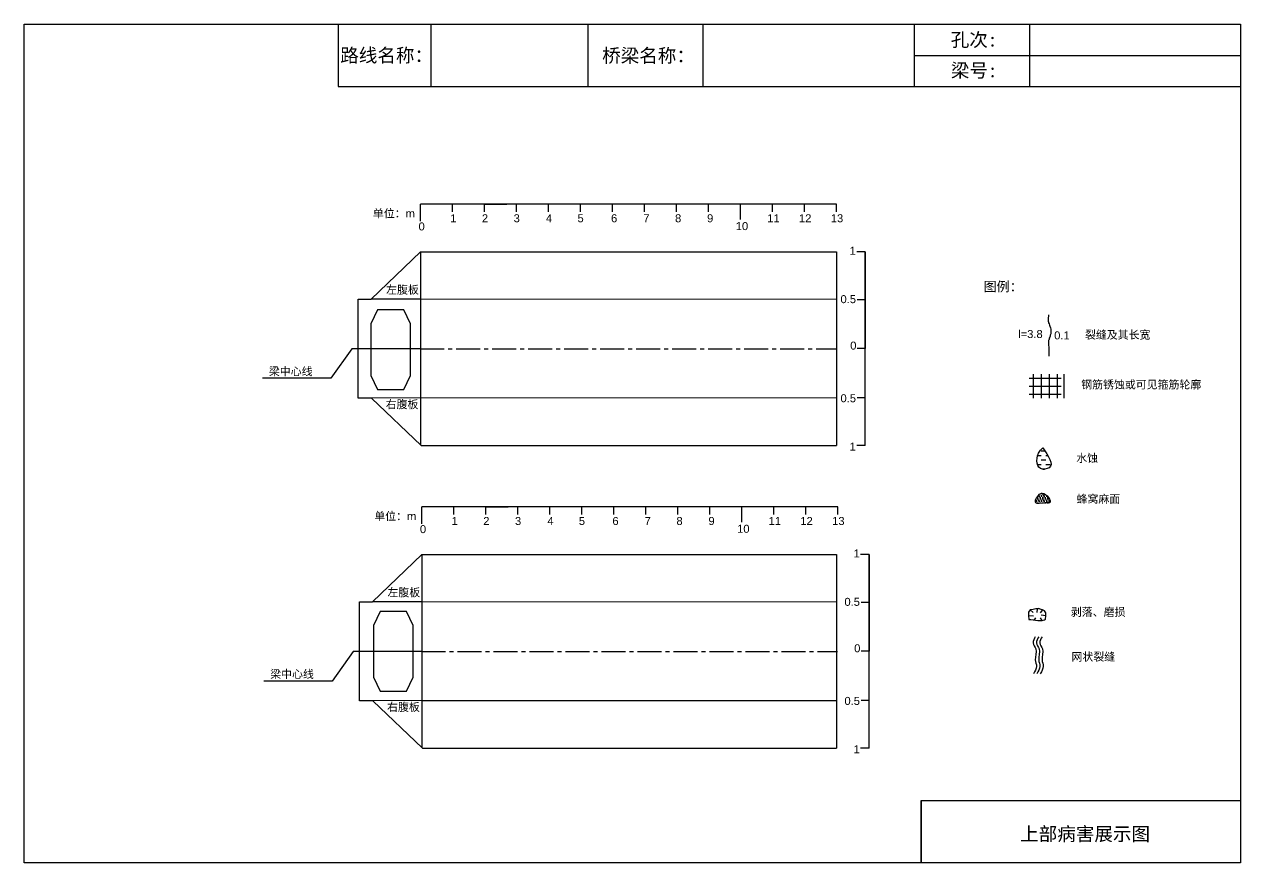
# Model space of a CAD drawing. Header units: millimetres. Extents: x 3406 to 3541, y 1418 to 1444.
# Drawn here: x 3502.56 to 3540.56, y 1418.01 to 1444.21 of the extents above; entities that cross this region are included whole.
import ezdxf

# ---------------------------------------------------------------- set-up
doc = ezdxf.new("R2010")
doc.units = ezdxf.units.MM
doc.linetypes.add('CENTER2', pattern=[1.125, 0.75, -0.125, 0.125, -0.125])
doc.linetypes.add('DASHED', pattern=[0.75, 0.5, -0.25])
for name, color, linetype in [('加固措施', 7, 'Continuous'), ('图层1', 7, 'Continuous'), ('病害', 5, 'Continuous')]:
    doc.layers.add(name, color=color, linetype=linetype)
doc.styles.get("Standard").update_dxf_attribs({"font": 'arial.ttf'})
doc.styles.add('汉字', font='')
doc.styles.get('汉字').set_extended_font_data('SimSun')

# ---------------------------------------------------------------- blocks, each defined once
blk = doc.blocks.new('adfsd')
at = {"lineweight": -2, "ltscale": 0.5}
for p, q in [((1140.876, -3083.768), (1140.94, -3083.769)), ((1140.897, -3083.694), (1140.936, -3083.729)), ((1140.948, -3083.824), (1140.969, -3083.796)), ((1140.983, -3083.682), (1140.981, -3083.729)), ((1141.053, -3083.694), (1141.022, -3083.735)), ((1141.045, -3083.83), (1141.028, -3083.796)), ((1141.094, -3083.772), (1141.036, -3083.763))]:
    blk.add_line(p, q, dxfattribs=at)
blk.add_lwpolyline([(1141, -3083.682), (1140.967, -3083.682), (1140.934, -3083.69), (1140.897, -3083.694), (1140.876, -3083.727), (1140.876, -3083.768), (1140.88, -3083.818), (1140.905, -3083.818), (1140.991, -3083.83), (1141.045, -3083.83), (1141.078, -3083.822), (1141.09, -3083.814), (1141.094, -3083.772), (1141.094, -3083.735), (1141.078, -3083.707), (1141.053, -3083.694), (1141.033, -3083.69), (1141, -3083.678)], dxfattribs=at)

msp = doc.modelspace()

# ---------------------------------------------------------------- hatches: boundary and pattern name
at = {"layer": '加固措施', "lineweight": -2}
h = msp.add_hatch(dxfattribs=at)
h.set_pattern_fill('DASH', color=256, scale=0.045)
h.set_pattern_definition([(0, (3262.43055, 1412.73945), (0.142875, 0.142875), [0.142875, -0.142875])])
edge = h.paths.add_edge_path()
edge.add_spline(control_points=[(3534.378, 1430.977), (3534.343, 1430.945), (3534.176, 1430.797), (3534.131, 1430.26), (3534.801, 1430.355), (3534.553, 1430.719), (3534.378, 1430.977)], knot_values=[0, 0, 0, 0, 3.237042, 15.187225, 21.182779, 35.601669, 35.601669, 35.601669, 35.601669], degree=3, periodic=0)
h = msp.add_hatch(dxfattribs=at)
h.set_pattern_fill('DOTS', scale=0.05)
h.set_pattern_definition([(0, (3232.156616, 1406.28697), (0.0396875, 0.079375), [0, -0.079375])])
edge = h.paths.add_edge_path()
edge.add_spline(control_points=[(3534.331, 1429.564), (3534.257, 1429.513), (3534.151, 1429.441), (3534.139, 1429.172), (3534.389, 1429.295), (3534.728, 1429.198), (3534.476, 1429.57), (3534.339, 1429.565), (3534.331, 1429.564)], knot_values=[0, 0, 0, 0, 5.205471, 7.397577, 12.944796, 16.169923, 23.88441, 24.400432, 24.400432, 24.400432, 24.400432], degree=3, periodic=0)
at = {"layer": '病害', "lineweight": -2}
h = msp.add_hatch(dxfattribs=at)
h.set_pattern_fill('DOTS', color=4, scale=0.05, style=0)
h.set_pattern_definition([(0, (3024.70527, 1376.71647), (0.0396875, 0.079375), [0, -0.079375])])
edge = h.paths.add_edge_path()
edge.add_spline(control_points=[(3534.331, 1429.564), (3534.257, 1429.513), (3534.151, 1429.441), (3534.139, 1429.172), (3534.389, 1429.295), (3534.728, 1429.198), (3534.476, 1429.57), (3534.339, 1429.565), (3534.331, 1429.564)], knot_values=[0, 0, 0, 0, 1.041094, 1.479515, 2.588959, 3.233985, 4.776882, 4.880086, 4.880086, 4.880086, 4.880086], degree=3, periodic=0)

# ---------------------------------------------------------------- linework, layer by layer
at = {"color": 0, "linetype": 'ByBlock'}
for p, q in [((3502.556, 1444.213), (3540.556, 1444.213)), ((3502.556, 1418.013), (3502.556, 1444.213)), ((3512.358, 1444.213), (3512.358, 1442.265)), ((3520.157, 1444.213), (3520.157, 1442.265)), ((3530.356, 1444.213), (3530.356, 1442.265)), ((3533.958, 1444.209), (3533.958, 1442.261)), ((3540.556, 1444.213), (3540.556, 1418.013)), ((3512.358, 1442.265), (3540.556, 1442.265)), ((3527.932, 1437.104), (3527.932, 1431.048)), ((3528.823, 1431.05), (3528.823, 1437.102)), ((3527.932, 1427.644), (3527.932, 1421.588)), ((3528.945, 1421.591), (3528.945, 1427.642)), ((3530.571, 1418.013), (3530.571, 1419.961)), ((3530.571, 1419.961), (3540.556, 1419.961)), ((3540.556, 1418.013), (3502.556, 1418.013))]:
    msp.add_line(p, q, dxfattribs=at)
at = {"color": 0}
for p, q in [((3527.932, 1438.595), (3514.932, 1438.595)), ((3514.932, 1438.066), (3514.932, 1438.595)), ((3515.932, 1438.354), (3515.932, 1438.595)), ((3516.932, 1438.595), (3517.632, 1438.595)), ((3516.932, 1438.354), (3516.932, 1438.595)), ((3517.932, 1438.354), (3517.932, 1438.595)), ((3518.932, 1438.354), (3518.932, 1438.595)), ((3519.932, 1438.354), (3519.932, 1438.595)), ((3520.932, 1438.354), (3520.932, 1438.595)), ((3521.932, 1438.354), (3521.932, 1438.595)), ((3522.932, 1438.354), (3522.932, 1438.595)), ((3523.932, 1438.354), (3523.932, 1438.595)), ((3524.932, 1438.112), (3524.932, 1438.595)), ((3525.932, 1438.354), (3525.932, 1438.595)), ((3526.932, 1438.354), (3526.932, 1438.595)), ((3527.932, 1438.354), (3527.932, 1438.595)), ((3514.934, 1437.104), (3513.392, 1435.623)), ((3514.934, 1437.104), (3527.932, 1437.104)), ((3514.934, 1437.104), (3514.934, 1431.068)), ((3528.823, 1437.102), (3528.56, 1437.102)), ((3528.823, 1437.102), (3528.823, 1435.36)), ((3527.932, 1435.616), (3514.936, 1435.623)), ((3528.823, 1435.608), (3528.573, 1435.608)), ((3528.823, 1435.36), (3528.823, 1434.08)), ((3512.789, 1434.076), (3512.128, 1433.15)), ((3528.823, 1434.08), (3528.573, 1434.08)), ((3528.823, 1432.792), (3528.823, 1434.072)), ((3512.128, 1433.15), (3509.996, 1433.15)), ((3528.823, 1431.05), (3528.823, 1432.792)), ((3514.955, 1431.048), (3513.398, 1432.531)), ((3527.932, 1432.536), (3514.936, 1432.529)), ((3528.823, 1432.544), (3528.573, 1432.544)), ((3514.955, 1431.048), (3527.932, 1431.048)), ((3528.823, 1431.05), (3528.56, 1431.05)), ((3527.975, 1429.135), (3514.975, 1429.135)), ((3514.975, 1428.607), (3514.975, 1429.135)), ((3515.975, 1428.894), (3515.975, 1429.135)), ((3516.975, 1429.135), (3517.675, 1429.135)), ((3516.975, 1428.894), (3516.975, 1429.135)), ((3517.975, 1428.894), (3517.975, 1429.135)), ((3518.975, 1428.894), (3518.975, 1429.135)), ((3519.975, 1428.894), (3519.975, 1429.135)), ((3520.975, 1428.894), (3520.975, 1429.135)), ((3521.975, 1428.894), (3521.975, 1429.135)), ((3522.975, 1428.894), (3522.975, 1429.135)), ((3523.975, 1428.894), (3523.975, 1429.135)), ((3524.975, 1428.653), (3524.975, 1429.135)), ((3525.975, 1428.894), (3525.975, 1429.135)), ((3526.975, 1428.894), (3526.975, 1429.135)), ((3527.975, 1428.894), (3527.975, 1429.135)), ((3514.976, 1427.644), (3513.434, 1426.163)), ((3514.976, 1427.644), (3527.932, 1427.644)), ((3514.976, 1427.644), (3514.976, 1421.608)), ((3528.945, 1427.642), (3528.683, 1427.642)), ((3528.945, 1427.642), (3528.945, 1425.9)), ((3527.932, 1426.157), (3514.979, 1426.163)), ((3528.945, 1426.149), (3528.695, 1426.149)), ((3528.945, 1425.9), (3528.945, 1424.62)), ((3512.832, 1424.616), (3512.171, 1423.69)), ((3528.945, 1424.62), (3528.695, 1424.62)), ((3528.945, 1423.332), (3528.945, 1424.612)), ((3512.171, 1423.69), (3510.038, 1423.69)), ((3528.945, 1421.591), (3528.945, 1423.332)), ((3514.997, 1421.588), (3513.44, 1423.072)), ((3527.932, 1423.076), (3514.979, 1423.069)), ((3528.945, 1423.084), (3528.695, 1423.084)), ((3514.997, 1421.588), (3527.932, 1421.588)), ((3528.945, 1421.591), (3528.683, 1421.591))]:
    msp.add_line(p, q, dxfattribs=at)
at = {"color": 5}
for p, q in [((3512.985, 1432.531), (3512.985, 1435.623)), ((3512.985, 1435.623), (3513.392, 1435.623)), ((3514.936, 1435.623), (3513.392, 1435.623)), ((3513.398, 1432.531), (3512.985, 1432.531)), ((3514.942, 1432.538), (3513.398, 1432.531)), ((3513.028, 1423.072), (3513.028, 1426.163)), ((3513.028, 1426.163), (3513.434, 1426.163)), ((3514.979, 1426.163), (3513.434, 1426.163)), ((3513.44, 1423.072), (3513.028, 1423.072)), ((3514.985, 1423.078), (3513.44, 1423.072))]:
    msp.add_line(p, q, dxfattribs=at)
for p, q in [((3514.932, 1434.076), (3512.789, 1434.076)), ((3514.975, 1424.616), (3512.832, 1424.616))]:
    msp.add_line(p, q)
at = {"color": 1, "linetype": 'CENTER2'}
for p, q in [((3514.92, 1434.076), (3527.92, 1434.076)), ((3514.962, 1424.616), (3527.962, 1424.616))]:
    msp.add_line(p, q, dxfattribs=at)
at = {"color": 1, "linetype": 'DASHED', "ltscale": 2}
for p, q in [((3533.944, 1433.153), (3535.194, 1433.153)), ((3534.069, 1433.278), (3534.069, 1432.528)), ((3534.319, 1433.278), (3534.319, 1432.528)), ((3534.569, 1433.278), (3534.569, 1432.528)), ((3534.819, 1433.278), (3534.819, 1432.528)), ((3535.032, 1433.28), (3535.032, 1432.53)), ((3533.944, 1432.903), (3535.194, 1432.903)), ((3533.944, 1432.653), (3535.194, 1432.653))]:
    msp.add_line(p, q, dxfattribs=at)
at = {"color": 0, "linetype": 'ByBlock'}
msp.add_lwpolyline([(3502.556, 1444.213), (3540.556, 1444.213), (3540.556, 1418.013), (3502.556, 1418.013)], close=True, dxfattribs=at)
at = {"color": 5}
for points in [[(3513.585, 1432.802), (3514.417, 1432.802), (3514.617, 1433.238), (3514.617, 1434.857), (3514.417, 1435.293), (3513.585, 1435.293), (3513.385, 1434.857), (3513.385, 1433.238)], [(3513.668, 1423.371), (3514.5, 1423.371), (3514.7, 1423.807), (3514.7, 1425.425), (3514.5, 1425.861), (3513.668, 1425.861), (3513.468, 1425.425), (3513.468, 1423.807)]]:
    msp.add_lwpolyline(points, close=True, dxfattribs=at)
at = {"lineweight": -2}
msp.add_spline([(3534.331, 1429.564), (3534.157, 1429.371), (3534.157, 1429.261), (3534.434, 1429.261), (3534.595, 1429.261), (3534.357, 1429.564), (3534.331, 1429.564)], degree=3, dxfattribs=at)
for points in [[(3534.141, 1425.073), (3534.073, 1424.883), (3534.153, 1424.693), (3534.141, 1424.35), (3534.177, 1424.147), (3534.085, 1423.92)], [(3534.247, 1425.073), (3534.179, 1424.883), (3534.259, 1424.693), (3534.247, 1424.35), (3534.283, 1424.147), (3534.191, 1423.92)], [(3534.351, 1425.073), (3534.283, 1424.883), (3534.363, 1424.693), (3534.351, 1424.35), (3534.388, 1424.147), (3534.296, 1423.92)]]:
    msp.add_spline(points, degree=3)
at = {"layer": '加固措施', "lineweight": -2}
msp.add_spline([(3534.378, 1430.977), (3534.278, 1430.871), (3534.3, 1430.334), (3534.569, 1430.356), (3534.378, 1430.977)], degree=3, dxfattribs=at)
at = {"layer": '图层1', "lineweight": -2}
msp.add_open_spline([(3534.557, 1435.134), (3534.555, 1435.118), (3534.552, 1435.103), (3534.544, 1435.057), (3534.54, 1435.028), (3534.539, 1434.987), (3534.539, 1434.974), (3534.54, 1434.954), (3534.541, 1434.946), (3534.544, 1434.931), (3534.545, 1434.923), (3534.553, 1434.896), (3534.56, 1434.874), (3534.578, 1434.828), (3534.588, 1434.803), (3534.608, 1434.748), (3534.617, 1434.719), (3534.626, 1434.668), (3534.628, 1434.648), (3534.629, 1434.609), (3534.627, 1434.59), (3534.622, 1434.553), (3534.619, 1434.536), (3534.611, 1434.502), (3534.606, 1434.486), (3534.593, 1434.446), (3534.585, 1434.423), (3534.571, 1434.38), (3534.565, 1434.36), (3534.558, 1434.332), (3534.556, 1434.323), (3534.554, 1434.308), (3534.553, 1434.301), (3534.552, 1434.286), (3534.552, 1434.279), (3534.551, 1434.252), (3534.552, 1434.231), (3534.556, 1434.186), (3534.558, 1434.162), (3534.563, 1434.119), (3534.564, 1434.102), (3534.567, 1434.069), (3534.567, 1434.054), (3534.568, 1434.024), (3534.568, 1434.009), (3534.567, 1433.964), (3534.566, 1433.936), (3534.562, 1433.886), (3534.56, 1433.864), (3534.559, 1433.843)], degree=3, knots=[0, 0, 0, 0, 0.93103, 0.93103, 2.904338, 2.904338, 3.933552, 3.933552, 4.598026, 4.598026, 5.2625, 5.2625, 6.799065, 6.799065, 8.335629, 8.335629, 9.872194, 9.872194, 10.744529, 10.744529, 11.616864, 11.616864, 12.4892, 12.4892, 13.361535, 13.361535, 14.755665, 14.755665, 16.149795, 16.149795, 16.835641, 16.835641, 17.410365, 17.410365, 17.98509, 17.98509, 19.45733, 19.45733, 20.929571, 20.929571, 21.910052, 21.910052, 22.722819, 22.722819, 23.535585, 23.535585, 25.161117, 25.161117, 26.428502, 26.428502, 26.428502, 26.428502], dxfattribs=at)
at = {"layer": '病害', "color": 5}
for p, q in [((3512.358, 1444.213), (3512.358, 1442.265)), ((3520.157, 1444.213), (3520.157, 1442.265)), ((3530.356, 1444.213), (3530.356, 1442.265)), ((3540.556, 1444.213), (3540.556, 1442.265)), ((3512.358, 1442.265), (3530.316, 1442.265)), ((3530.316, 1442.265), (3540.556, 1442.265)), ((3530.571, 1419.961), (3540.556, 1419.961)), ((3530.571, 1419.961), (3530.571, 1418.013))]:
    msp.add_line(p, q, dxfattribs=at)
at = {"layer": '病害', "color": 0}
for p, q in [((3515.254, 1444.213), (3515.254, 1442.265)), ((3523.758, 1444.213), (3523.758, 1442.265)), ((3530.357, 1443.235), (3540.556, 1443.235))]:
    msp.add_line(p, q, dxfattribs=at)

# ---------------------------------------------------------------- block references
at = {"color": 0, "xscale": 2.5, "yscale": 2.5, "zscale": 2.5}
msp.add_blockref('adfsd', (681.737, 9135.155), dxfattribs=at)

# ---------------------------------------------------------------- texts
for s, p in [('单位：m', (3513.445, 1438.178)), ('0', (3514.872, 1437.772)), ('1', (3515.863, 1438.027)), ('2', (3516.852, 1438.027)), ('3', (3517.842, 1438.027)), ('4', (3518.852, 1438.027)), ('5', (3519.837, 1438.027)), ('6', (3520.886, 1438.027)), ('7', (3521.893, 1438.027)), ('8', (3522.886, 1438.027)), ('9', (3523.886, 1438.027)), ('10', (3524.782, 1437.782)), ('11', (3525.765, 1438.027)), ('12', (3526.757, 1438.027)), ('13', (3527.751, 1438.027)), ('1', (3528.338, 1437.011)), ('左腹板', (3513.858, 1435.793)), ('0.5', (3528.054, 1435.499)), ('0', (3528.358, 1434.048)), ('梁中心线', (3510.196, 1433.241)), ('0.5', (3528.054, 1432.402)), ('右腹板', (3513.845, 1432.213)), ('1', (3528.338, 1430.891)), ('单位：m', (3513.488, 1428.718)), ('1', (3515.905, 1428.567)), ('2', (3516.894, 1428.567)), ('3', (3517.885, 1428.567)), ('4', (3518.895, 1428.567)), ('5', (3519.879, 1428.567)), ('6', (3520.929, 1428.567)), ('7', (3521.936, 1428.567)), ('8', (3522.929, 1428.567)), ('9', (3523.929, 1428.567)), ('11', (3525.808, 1428.567)), ('12', (3526.799, 1428.567)), ('13', (3527.793, 1428.567)), ('0', (3514.915, 1428.312)), ('10', (3524.825, 1428.323)), ('1', (3528.461, 1427.551)), ('左腹板', (3513.9, 1426.334)), ('0.5', (3528.177, 1426.04)), ('0', (3528.481, 1424.589)), ('梁中心线', (3510.238, 1423.781)), ('0.5', (3528.177, 1422.943)), ('右腹板', (3513.888, 1422.753)), ('1', (3528.461, 1421.431))]:
    msp.add_text(s, height=0.25).set_placement(p)
at = {"layer": '图层1', "style": '汉字'}
for s, p in [('孔次:', (3531.499, 1443.518)), ('路线名称：', (3512.425, 1443.032)), ('桥梁名称：', (3520.608, 1443.024)), ('梁号:', (3531.502, 1442.558)), ('上部病害展示图', (3533.667, 1418.7))]:
    msp.add_text(s, height=0.425, dxfattribs=at).set_placement(p)
at = {"layer": '图层1', "lineweight": -2, "attachment_point": 1}
for s, insert, char_height in [('图例：', (3532.522, 1436.168), 0.3), ('l=3.8', (3533.604, 1434.659), 0.25), ('0.1', (3534.729, 1434.617), 0.25), ('裂缝及其长宽', (3535.692, 1434.635), 0.25), ('钢筋锈蚀或可见箍筋轮廓', (3535.574, 1433.079), 0.25), ('水蚀', (3535.418, 1430.78), 0.25), ('蜂窝麻面', (3535.429, 1429.504), 0.25), ('剥落、磨损', (3535.252, 1425.972), 0.25), ('网状裂缝', (3535.27, 1424.572), 0.25)]:
    msp.add_mtext(s, dxfattribs=dict(at, insert=insert, char_height=char_height))

doc.saveas('drawing.dxf')
